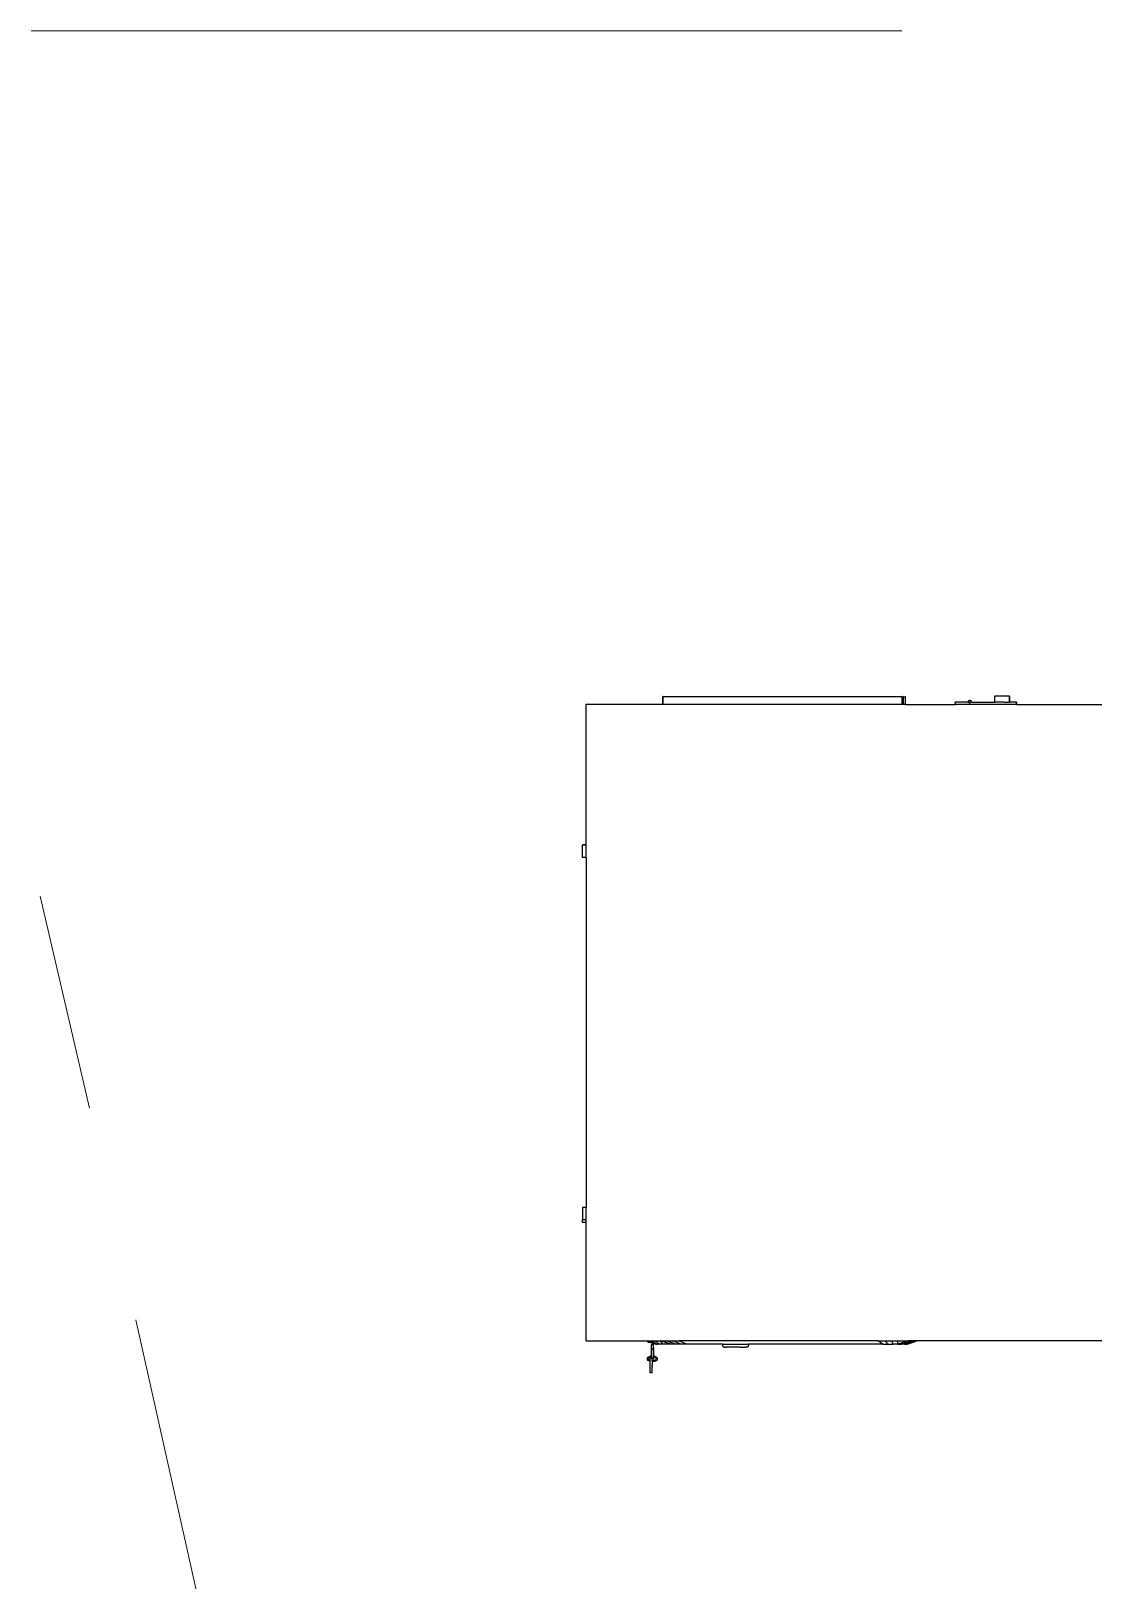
# Model space of a CAD drawing. Header units: inches. Extents: x 0.9 to 36.3, y 0.7 to 23.3.
# Drawn here: x 29.93 to 30.54, y 8.343 to 9.233 of the extents above; entities that cross this region are included whole.
import ezdxf

# ---------------------------------------------------------------- set-up
doc = ezdxf.new("R2010")
doc.units = ezdxf.units.IN
doc.layers.add('DG set', color=18, linetype='Continuous', lineweight=15)
doc.layers.add('Edges', color=7, linetype='Continuous')
doc.layers.add('PDF_Geometry', color=7, linetype='Continuous', lineweight=9, true_color=0x777777)
doc.layers.get('DG set').off()

# ---------------------------------------------------------------- blocks, each defined once
blk = doc.blocks.new('Diesel Generator pl')
at = {"layer": 'Edges'}
for p, q in [((1.8041, 2.016), (1.8032, 2.016)), ((1.8032, 2.016), (1.8041, 2.016)), ((1.8041, 1.6606), (1.8041, 2.016)), ((1.9986, 2.016), (1.8041, 2.016)), ((1.9986, 2.016), (1.9986, 2.0362)), ((1.9995, 2.0362), (1.9986, 2.0362)), ((1.9995, 2.016), (1.9986, 2.016)), ((1.9995, 2.0362), (2.6038, 2.0363)), ((1.9995, 2.016), (1.9995, 2.0362)), ((2.6038, 2.016), (1.9995, 2.016)), ((2.6038, 2.0363), (2.6038, 2.016)), ((2.6048, 2.0363), (2.6038, 2.0363)), ((2.6048, 2.016), (2.6038, 2.016)), ((2.6048, 2.036), (2.6048, 2.0363)), ((2.6048, 2.036), (2.6072, 2.036)), ((2.6048, 2.016), (2.6048, 2.036)), ((2.6072, 2.016), (2.6048, 2.016)), ((2.6072, 2.036), (2.6072, 2.016)), ((2.6081, 2.036), (2.6072, 2.036)), ((2.6081, 2.016), (2.6072, 2.016)), ((2.6081, 2.036), (2.6123, 2.036)), ((2.6081, 2.016), (2.6081, 2.036)), ((2.6123, 2.016), (2.6081, 2.016)), ((2.6123, 2.036), (2.6123, 2.016)), ((2.6132, 2.036), (2.6123, 2.036)), ((2.6132, 2.016), (2.6123, 2.016)), ((2.6132, 2.016), (2.6132, 2.036)), ((2.6132, 2.016), (2.7402, 2.016)), ((2.7402, 2.016), (2.7397, 2.0225)), ((2.772, 2.0225), (2.7397, 2.0225)), ((2.7765, 2.016), (2.7402, 2.016)), ((2.7721, 2.0235), (2.772, 2.0225)), ((2.772, 2.0225), (2.7765, 2.0225)), ((2.7726, 2.0244), (2.7721, 2.0235)), ((2.7733, 2.0252), (2.7726, 2.0244)), ((2.7743, 2.0258), (2.7733, 2.0252)), ((2.7754, 2.0262), (2.7743, 2.0258)), ((2.7766, 2.0263), (2.7754, 2.0262)), ((2.7766, 2.0225), (2.7765, 2.0225)), ((2.7765, 2.0186), (2.7765, 2.0225)), ((2.7765, 2.0186), (2.7766, 2.0186)), ((2.7765, 2.0178), (2.7765, 2.0186)), ((2.7765, 2.0178), (2.7766, 2.0178)), ((2.7765, 2.016), (2.7765, 2.0178)), ((2.7766, 2.016), (2.7765, 2.016)), ((2.7767, 2.0263), (2.7766, 2.0263)), ((2.7766, 2.0263), (2.7766, 2.0263)), ((2.7766, 2.0186), (2.7766, 2.0225)), ((2.7812, 2.0225), (2.7766, 2.0225)), ((2.7766, 2.0178), (2.7766, 2.0186)), ((2.7766, 2.016), (2.7766, 2.0178)), ((2.8949, 2.016), (2.7766, 2.016)), ((2.7777, 2.0262), (2.7767, 2.0263)), ((2.7779, 2.0262), (2.7777, 2.0262)), ((2.7789, 2.0258), (2.7779, 2.0262)), ((2.7798, 2.0252), (2.7789, 2.0258)), ((2.779, 2.0258), (2.7789, 2.0258)), ((2.7799, 2.0252), (2.779, 2.0258)), ((2.7805, 2.0244), (2.7798, 2.0252)), ((2.7807, 2.0244), (2.7799, 2.0252)), ((2.781, 2.0235), (2.7805, 2.0244)), ((2.7807, 2.0244), (2.7806, 2.0244)), ((2.7807, 2.0243), (2.7807, 2.0244)), ((2.7808, 2.0242), (2.7807, 2.0243)), ((2.7811, 2.0235), (2.7807, 2.0243)), ((2.7816, 2.0234), (2.7808, 2.0242)), ((2.7812, 2.0225), (2.781, 2.0235)), ((2.7813, 2.0225), (2.7811, 2.0235)), ((2.7813, 2.0225), (2.7812, 2.0225)), ((2.782, 2.0225), (2.7813, 2.0225)), ((2.782, 2.0225), (2.7816, 2.0234)), ((2.782, 2.0225), (2.782, 2.0225)), ((2.782, 2.0225), (2.8403, 2.0225)), ((2.8403, 2.0225), (2.8403, 2.0379)), ((2.8403, 2.0379), (2.8771, 2.0379)), ((2.8632, 2.0225), (2.8403, 2.0225)), ((2.8635, 2.0225), (2.8771, 2.0225)), ((2.8771, 2.0369), (2.8771, 2.0379)), ((2.8771, 2.0225), (2.8771, 2.0369)), ((2.8771, 2.0369), (2.8781, 2.0369)), ((2.8781, 2.0225), (2.8771, 2.0225)), ((2.8781, 2.0225), (2.8781, 2.0369)), ((2.8949, 2.0225), (2.8781, 2.0225)), ((2.8949, 2.0225), (2.8949, 2.0225)), ((2.8949, 2.0215), (2.8949, 2.0225)), ((2.8949, 2.0215), (2.8949, 2.0225)), ((2.8959, 2.0215), (2.8949, 2.0215)), ((2.8949, 2.0215), (2.8949, 2.0215)), ((2.8949, 2.016), (2.8949, 2.0215)), ((2.8949, 2.016), (2.8949, 2.0215)), ((2.8959, 2.016), (2.8949, 2.016)), ((2.8949, 2.016), (2.8949, 2.016)), ((2.8959, 2.016), (2.8959, 2.0215)), ((2.8959, 2.016), (3.7353, 2.016)), ((1.8041, 1.6606), (1.7949, 1.6606)), ((1.7949, 1.6606), (1.7949, 1.6592)), ((1.8041, 1.6592), (1.7949, 1.6592)), ((1.7949, 1.6284), (1.7949, 1.6592)), ((1.8041, 1.6592), (1.8041, 1.6606)), ((1.8041, 1.6284), (1.8041, 1.6592)), ((1.8041, 1.6284), (1.7949, 1.6284)), ((1.8041, 1.6284), (1.8041, 0.74)), ((1.8041, 0.74), (1.7949, 0.74)), ((1.7949, 0.74), (1.7949, 0.7092)), ((1.8041, 0.7092), (1.7949, 0.7092)), ((1.7949, 0.7023), (1.7949, 0.7092)), ((1.8041, 0.7092), (1.8041, 0.74)), ((1.8041, 0.7023), (1.8041, 0.7092)), ((1.8041, 0.7023), (1.7949, 0.7023)), ((1.8041, 0.4022), (1.8041, 0.7023)), ((1.8041, 0.4022), (1.957, 0.4022)), ((1.957, 0.4022), (1.9574, 0.4022)), ((1.957, 0.4022), (1.9588, 0.4016)), ((1.9574, 0.4022), (1.962, 0.4022)), ((1.9574, 0.4022), (1.9588, 0.4017)), ((1.9588, 0.4016), (1.9587, 0.4013)), ((1.9587, 0.4013), (1.9588, 0.401)), ((1.9588, 0.4017), (1.9588, 0.4016)), ((1.9588, 0.4017), (1.9622, 0.4004)), ((1.9588, 0.4016), (1.9619, 0.4004)), ((1.9588, 0.401), (1.9589, 0.4008)), ((1.9589, 0.4008), (1.9591, 0.4005)), ((1.9591, 0.4005), (1.9594, 0.4004)), ((1.9594, 0.4004), (1.9621, 0.3981)), ((1.9594, 0.4004), (1.9619, 0.4004)), ((1.9622, 0.4004), (1.9619, 0.4004)), ((1.9619, 0.4004), (1.9619, 0.4004)), ((1.9619, 0.4004), (1.967, 0.3985)), ((1.962, 0.4022), (1.9805, 0.3936)), ((1.962, 0.4022), (1.9693, 0.4022)), ((1.9681, 0.3981), (1.9621, 0.3981)), ((1.9622, 0.4004), (1.967, 0.3985)), ((1.967, 0.3985), (1.9665, 0.3985)), ((1.9672, 0.3985), (1.967, 0.3985)), ((1.9672, 0.3985), (1.9681, 0.3981)), ((1.9681, 0.3981), (1.9682, 0.3981)), ((1.9682, 0.3981), (1.9712, 0.397)), ((1.9693, 0.4022), (1.9841, 0.3936)), ((1.9693, 0.4022), (1.9793, 0.4022)), ((1.9712, 0.397), (1.9728, 0.3964)), ((1.9712, 0.397), (1.9712, 0.3922)), ((1.9728, 0.3964), (1.9802, 0.3936)), ((1.9728, 0.3964), (1.9728, 0.3922)), ((1.9793, 0.4022), (1.9898, 0.3936)), ((1.9793, 0.4022), (1.9915, 0.4022)), ((1.9802, 0.3936), (1.9805, 0.3936)), ((1.9805, 0.3936), (1.9841, 0.3936)), ((1.9898, 0.3936), (1.9841, 0.3936)), ((1.9976, 0.3936), (1.9898, 0.3936)), ((1.9915, 0.4022), (1.9976, 0.3936)), ((2.0183, 0.3936), (1.9915, 0.4022)), ((1.9915, 0.4022), (2.0059, 0.4022)), ((2.0183, 0.3936), (1.9976, 0.3936)), ((2.0309, 0.3936), (2.0059, 0.4022)), ((2.0059, 0.4022), (2.0219, 0.4022)), ((2.0309, 0.3936), (2.0183, 0.3936)), ((2.0444, 0.3936), (2.0219, 0.4022)), ((2.0219, 0.4022), (2.0393, 0.4022)), ((2.0444, 0.3936), (2.0309, 0.3936)), ((2.0587, 0.3936), (2.0393, 0.4022)), ((2.543, 0.4022), (2.0393, 0.4022)), ((2.0587, 0.3936), (2.0444, 0.3936)), ((2.1501, 0.3936), (2.0587, 0.3936)), ((2.1499, 0.3932), (2.1496, 0.3927)), ((2.1501, 0.3936), (2.1499, 0.3932)), ((2.1501, 0.3936), (2.2152, 0.3936)), ((2.2154, 0.3933), (2.2152, 0.3936)), ((2.5562, 0.3936), (2.2152, 0.3936)), ((2.2157, 0.3927), (2.2154, 0.3933)), ((2.5562, 0.3936), (2.543, 0.4022)), ((2.543, 0.4022), (2.5613, 0.4022)), ((2.5562, 0.3936), (2.5697, 0.3936)), ((2.5613, 0.4022), (2.5787, 0.4022)), ((2.5697, 0.3936), (2.5613, 0.4022)), ((2.5697, 0.3936), (2.5823, 0.3936)), ((2.5823, 0.3936), (2.5787, 0.4022)), ((2.5787, 0.4022), (2.5948, 0.4022)), ((2.5935, 0.3936), (2.5823, 0.3936)), ((2.6214, 0.4022), (2.5935, 0.3936)), ((2.5935, 0.3936), (2.5948, 0.4022)), ((2.5935, 0.3936), (2.6031, 0.3936)), ((2.5948, 0.4022), (2.6214, 0.4022)), ((2.6313, 0.4022), (2.6031, 0.3936)), ((2.6108, 0.3936), (2.6031, 0.3936)), ((2.6386, 0.4022), (2.6108, 0.3936)), ((2.6108, 0.3936), (2.6165, 0.3936)), ((2.6432, 0.4022), (2.6165, 0.3936)), ((2.6205, 0.3936), (2.6165, 0.3936)), ((2.6437, 0.4022), (2.6205, 0.3936)), ((2.6205, 0.3937), (2.6205, 0.3937)), ((2.6313, 0.4022), (2.6214, 0.4022)), ((2.6386, 0.4022), (2.6313, 0.4022)), ((2.6432, 0.4022), (2.6386, 0.4022)), ((2.6437, 0.4022), (2.6432, 0.4022)), ((4.3419, 0.4022), (2.6437, 0.4022)), ((1.9588, 0.3568), (1.9592, 0.3586)), ((1.9588, 0.3566), (1.9588, 0.3568)), ((1.9588, 0.3564), (1.9588, 0.3566)), ((1.9588, 0.3564), (1.9592, 0.3546)), ((1.9592, 0.3586), (1.9594, 0.3587)), ((1.9594, 0.3544), (1.9592, 0.3546)), ((1.9594, 0.3587), (1.9606, 0.3604)), ((1.9606, 0.3527), (1.9594, 0.3544)), ((1.9606, 0.3604), (1.9626, 0.3619)), ((1.9611, 0.3566), (1.9614, 0.3579)), ((1.9611, 0.3568), (1.9611, 0.3566)), ((1.9611, 0.3566), (1.9611, 0.3564)), ((1.9614, 0.3553), (1.9611, 0.3566)), ((1.9614, 0.3579), (1.9613, 0.3577)), ((1.9613, 0.3554), (1.9614, 0.3553)), ((1.9614, 0.3579), (1.9624, 0.3591)), ((1.9624, 0.354), (1.9614, 0.3553)), ((1.9624, 0.3591), (1.9639, 0.3603)), ((1.9639, 0.3529), (1.9624, 0.354)), ((1.9626, 0.3619), (1.9628, 0.3619)), ((1.9628, 0.3619), (1.9654, 0.363)), ((1.964, 0.3603), (1.9639, 0.3603)), ((1.9641, 0.3603), (1.964, 0.3603)), ((1.9641, 0.3603), (1.9662, 0.3612)), ((1.9654, 0.363), (1.9684, 0.3637)), ((1.9716, 0.3579), (1.9658, 0.3579)), ((1.9658, 0.3521), (1.9658, 0.3579)), ((1.9662, 0.3612), (1.9688, 0.3618)), ((1.9684, 0.3637), (1.9691, 0.3638)), ((1.9688, 0.3618), (1.9691, 0.3618)), ((1.9712, 0.3922), (1.9691, 0.3922)), ((1.9691, 0.3922), (1.9691, 0.3812)), ((1.9749, 0.3812), (1.9691, 0.3812)), ((1.9691, 0.3812), (1.9691, 0.3638)), ((1.9691, 0.3638), (1.9691, 0.3618)), ((1.9691, 0.3618), (1.9691, 0.3585)), ((1.9749, 0.3585), (1.9691, 0.3585)), ((1.9728, 0.3922), (1.9712, 0.3922)), ((1.9716, 0.3512), (1.9716, 0.3579)), ((1.9749, 0.3922), (1.9728, 0.3922)), ((1.9749, 0.3812), (1.9749, 0.3922)), ((1.9749, 0.3631), (1.9749, 0.3918)), ((1.9749, 0.3832), (1.9749, 0.3918)), ((1.9749, 0.3832), (1.9749, 0.3918)), ((1.9749, 0.3631), (1.9749, 0.3918)), ((1.9749, 0.3832), (1.9749, 0.3775)), ((1.9749, 0.3832), (1.9749, 0.3775)), ((1.9749, 0.3812), (1.9749, 0.3801)), ((1.9749, 0.3801), (1.9749, 0.3801)), ((1.9749, 0.3799), (1.9749, 0.3801)), ((1.9749, 0.3798), (1.9749, 0.3799)), ((1.9749, 0.3798), (1.9749, 0.3794)), ((1.9749, 0.3794), (1.9749, 0.3792)), ((1.9749, 0.3787), (1.9749, 0.3792)), ((1.9749, 0.3785), (1.9749, 0.3787)), ((1.9749, 0.3785), (1.9749, 0.3779)), ((1.9749, 0.3779), (1.9749, 0.3776)), ((1.9749, 0.3776), (1.9749, 0.3769)), ((1.9749, 0.3775), (1.9749, 0.3694)), ((1.9749, 0.3775), (1.9749, 0.3694)), ((1.9749, 0.3769), (1.9749, 0.3766)), ((1.9749, 0.3766), (1.9749, 0.3759)), ((1.9749, 0.3759), (1.9749, 0.3756)), ((1.9749, 0.3749), (1.9749, 0.3756)), ((1.9749, 0.3746), (1.9749, 0.3749)), ((1.9749, 0.3746), (1.9749, 0.374)), ((1.9749, 0.374), (1.9749, 0.3738)), ((1.9749, 0.3738), (1.9749, 0.3733)), ((1.9749, 0.3733), (1.9749, 0.3731)), ((1.9749, 0.3731), (1.9749, 0.3731)), ((1.9749, 0.373), (1.9749, 0.3731)), ((1.9749, 0.3731), (1.9749, 0.373)), ((1.9749, 0.373), (1.9749, 0.3727)), ((1.9749, 0.3727), (1.9749, 0.3727)), ((1.9749, 0.3724), (1.9749, 0.3727)), ((1.9749, 0.3724), (1.9749, 0.3724)), ((1.9749, 0.3637), (1.9749, 0.3724)), ((1.9749, 0.3694), (1.9749, 0.3691)), ((1.9749, 0.3694), (1.9749, 0.3691)), ((1.9749, 0.3691), (1.9749, 0.3635)), ((1.9749, 0.3691), (1.9749, 0.3635)), ((1.9749, 0.3637), (1.9779, 0.363)), ((1.9749, 0.3633), (1.9749, 0.3637)), ((1.9749, 0.3635), (1.9749, 0.3631)), ((1.9749, 0.3635), (1.9749, 0.3631)), ((1.9749, 0.3633), (1.9749, 0.3624)), ((1.9749, 0.3617), (1.9749, 0.3624)), ((1.9749, 0.3548), (1.9749, 0.3624)), ((1.9749, 0.3624), (1.9749, 0.3548)), ((1.9749, 0.3548), (1.9749, 0.3624)), ((1.9749, 0.3624), (1.9749, 0.3548)), ((1.9749, 0.3617), (1.9771, 0.3612)), ((1.9749, 0.3607), (1.9749, 0.3617)), ((1.9749, 0.3607), (1.9749, 0.3585)), ((1.9771, 0.3612), (1.9792, 0.3603)), ((1.9779, 0.363), (1.9805, 0.3619)), ((1.9792, 0.3603), (1.9793, 0.3603)), ((1.9793, 0.3603), (1.9793, 0.3603)), ((1.9793, 0.3603), (1.9809, 0.3591)), ((1.9809, 0.354), (1.9793, 0.3529)), ((1.9806, 0.3619), (1.9805, 0.3619)), ((1.9806, 0.3619), (1.9826, 0.3604)), ((1.9809, 0.3591), (1.9818, 0.3579)), ((1.9818, 0.3553), (1.9809, 0.354)), ((1.9818, 0.3579), (1.9819, 0.3577)), ((1.9818, 0.3579), (1.9821, 0.3566)), ((1.9821, 0.3566), (1.9818, 0.3553)), ((1.9819, 0.3554), (1.9818, 0.3553)), ((1.9822, 0.3568), (1.9821, 0.3566)), ((1.9821, 0.3566), (1.9822, 0.3564)), ((1.9826, 0.3604), (1.9839, 0.3587)), ((1.9839, 0.3544), (1.9826, 0.3527)), ((1.984, 0.3586), (1.9839, 0.3587)), ((1.9839, 0.3544), (1.984, 0.3546)), ((1.984, 0.3586), (1.9844, 0.3568)), ((1.984, 0.3546), (1.9844, 0.3564)), ((1.9845, 0.3566), (1.9844, 0.3568)), ((1.9844, 0.3564), (1.9845, 0.3566)), ((2.1495, 0.3921), (2.1494, 0.3915)), ((2.1494, 0.3915), (2.1494, 0.3908)), ((2.1494, 0.3908), (2.1495, 0.3902)), ((2.1496, 0.3927), (2.1495, 0.3921)), ((2.1495, 0.3902), (2.1496, 0.3896)), ((2.1496, 0.3896), (2.1499, 0.3891)), ((2.1499, 0.3891), (2.1502, 0.3885)), ((2.1502, 0.3885), (2.1506, 0.388)), ((2.1506, 0.388), (2.151, 0.3876)), ((2.151, 0.3876), (2.1516, 0.3872)), ((2.1516, 0.3872), (2.1521, 0.3869)), ((2.1521, 0.3869), (2.1528, 0.3866)), ((2.1528, 0.3866), (2.1534, 0.3864)), ((2.1534, 0.3864), (2.1541, 0.3863)), ((2.1542, 0.3863), (2.1541, 0.3863)), ((2.1542, 0.3863), (2.1549, 0.3863)), ((2.1551, 0.3863), (2.1549, 0.3863)), ((2.1554, 0.3863), (2.1551, 0.3863)), ((2.1557, 0.3863), (2.1554, 0.3863)), ((2.1562, 0.3862), (2.1557, 0.3863)), ((2.1568, 0.3862), (2.1562, 0.3862)), ((2.1575, 0.3862), (2.1568, 0.3862)), ((2.1575, 0.3862), (2.1592, 0.3862)), ((2.165, 0.3862), (2.1592, 0.3862)), ((2.1741, 0.3862), (2.165, 0.3862)), ((2.1827, 0.3862), (2.1741, 0.3862)), ((2.1946, 0.3862), (2.1827, 0.3862)), ((2.1946, 0.3862), (2.2018, 0.3862)), ((2.2018, 0.3862), (2.2041, 0.3862)), ((2.2041, 0.3862), (2.2071, 0.3863)), ((2.2079, 0.3863), (2.2071, 0.3863)), ((2.2086, 0.3863), (2.2079, 0.3863)), ((2.2091, 0.3863), (2.2086, 0.3863)), ((2.2096, 0.3863), (2.2091, 0.3863)), ((2.21, 0.3863), (2.2096, 0.3863)), ((2.2103, 0.3863), (2.21, 0.3863)), ((2.2104, 0.3863), (2.2103, 0.3863)), ((2.211, 0.3863), (2.2104, 0.3863)), ((2.2111, 0.3864), (2.211, 0.3863)), ((2.2112, 0.3864), (2.2111, 0.3864)), ((2.2118, 0.3865), (2.2112, 0.3864)), ((2.2119, 0.3865), (2.2118, 0.3865)), ((2.2119, 0.3865), (2.2125, 0.3867)), ((2.2125, 0.3867), (2.2132, 0.3869)), ((2.2132, 0.3869), (2.2138, 0.3873)), ((2.2138, 0.3873), (2.2143, 0.3876)), ((2.2143, 0.3876), (2.2148, 0.3881)), ((2.2148, 0.3881), (2.2151, 0.3886)), ((2.2151, 0.3886), (2.2155, 0.3891)), ((2.2155, 0.3891), (2.2157, 0.3897)), ((2.2158, 0.3921), (2.2157, 0.3927)), ((2.2157, 0.3897), (2.2158, 0.3902)), ((2.2159, 0.3915), (2.2158, 0.3921)), ((2.2158, 0.3902), (2.2159, 0.3908)), ((2.2159, 0.3908), (2.2159, 0.3915)), ((1.9626, 0.3513), (1.9606, 0.3527)), ((1.9628, 0.3512), (1.9626, 0.3513)), ((1.9654, 0.3501), (1.9628, 0.3512)), ((1.9639, 0.3529), (1.964, 0.3529)), ((1.964, 0.3529), (1.9641, 0.3528)), ((1.9658, 0.3521), (1.9641, 0.3528)), ((1.9658, 0.3501), (1.9654, 0.3501)), ((1.9658, 0.3501), (1.9658, 0.3521)), ((1.9658, 0.3208), (1.9658, 0.3501)), ((1.9716, 0.3208), (1.9658, 0.3208)), ((1.9744, 0.3514), (1.9716, 0.3512)), ((1.9716, 0.3512), (1.9716, 0.3492)), ((1.9749, 0.3495), (1.9716, 0.3492)), ((1.9716, 0.3492), (1.9716, 0.3435)), ((1.9716, 0.3435), (1.9716, 0.3427)), ((1.9716, 0.3427), (1.9716, 0.3427)), ((1.9716, 0.3425), (1.9716, 0.3427)), ((1.9716, 0.3424), (1.9716, 0.3425)), ((1.9716, 0.3424), (1.9716, 0.342)), ((1.9716, 0.342), (1.9716, 0.3419)), ((1.9716, 0.3419), (1.9716, 0.3414)), ((1.9716, 0.3414), (1.9716, 0.3411)), ((1.9716, 0.3411), (1.9716, 0.3405)), ((1.9716, 0.3405), (1.9716, 0.3402)), ((1.9716, 0.3402), (1.9716, 0.3395)), ((1.9716, 0.3395), (1.9716, 0.3392)), ((1.9716, 0.3385), (1.9716, 0.3392)), ((1.9716, 0.3382), (1.9716, 0.3385)), ((1.9716, 0.3375), (1.9716, 0.3382)), ((1.9716, 0.3373), (1.9716, 0.3375)), ((1.9716, 0.3366), (1.9716, 0.3373)), ((1.9716, 0.3364), (1.9716, 0.3366)), ((1.9716, 0.3364), (1.9716, 0.3364)), ((1.9716, 0.3364), (1.9716, 0.3359)), ((1.9716, 0.3358), (1.9716, 0.3359)), ((1.9716, 0.3358), (1.9716, 0.3354)), ((1.9716, 0.3354), (1.9716, 0.3354)), ((1.9716, 0.3353), (1.9716, 0.3354)), ((1.9716, 0.3351), (1.9716, 0.3353)), ((1.9716, 0.3351), (1.9716, 0.335)), ((1.9716, 0.3351), (1.9716, 0.3351)), ((1.9716, 0.3208), (1.9716, 0.335)), ((1.9771, 0.352), (1.9744, 0.3514)), ((1.9779, 0.3501), (1.9749, 0.3495)), ((1.9792, 0.3528), (1.9771, 0.352)), ((1.9805, 0.3512), (1.9779, 0.3501)), ((1.9793, 0.3529), (1.9792, 0.3528)), ((1.9793, 0.3529), (1.9793, 0.3529)), ((1.9805, 0.3512), (1.9806, 0.3513)), ((1.9826, 0.3527), (1.9806, 0.3513))]:
    blk.add_line(p, q, dxfattribs=at)

msp = doc.modelspace()

# ---------------------------------------------------------------- linework, layer by layer
at = {"layer": 'PDF_Geometry', "linetype": 'ByBlock'}
for points in [[(29.93004, 9.23334), (30.42999, 9.23334)], [(29.96364, 8.6146), (29.93533, 8.73628)], [(30.05691, 8.19462), (29.99016, 8.49294)]]:
    msp.add_lwpolyline(points, dxfattribs=at)

# ---------------------------------------------------------------- block references
at = {"layer": 'DG set', "xscale": 0.2264521623337326, "yscale": 0.2264521623337326, "zscale": 0.2264521623337326}
msp.add_blockref('Diesel Generator pl', (29.84027, 8.38988), dxfattribs=at)

doc.saveas('drawing.dxf')
